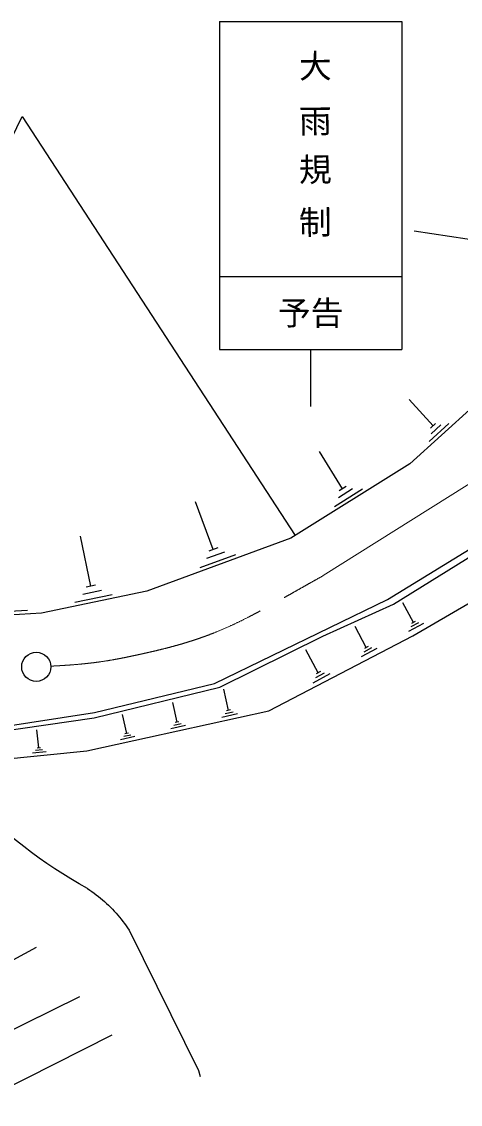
# Model space of a CAD drawing. Units: millimetres, scale not verified. Extents: x 40000 to 680000, y 20000 to 380000.
# Drawn here: x 371022 to 395104, y 285934 to 345395 of the extents above; entities that cross this region are included whole.
import ezdxf
from ezdxf.enums import TextEntityAlignment as Align

# ---------------------------------------------------------------- set-up
doc = ezdxf.new("R2010")
doc.units = ezdxf.units.MM
doc.header["$LTSCALE"] = 1000
doc.linetypes.add('CHAIN', pattern=[18.5, 12, -1.5, 3.5, -1.5])
for name, color, linetype, lineweight in [('M-BGD', 7, 'Continuous', 25), ('M-BMK', 2, 'CHAIN', 13), ('M-BMK-SRVR', 3, 'Continuous', 25), ('M-STR-STRC', 7, 'Continuous', 25)]:
    doc.layers.add(name, color=color, linetype=linetype, lineweight=lineweight)
doc.styles.add('@ＭＳ ゴシック', font='')
doc.styles.add('ＭＳ ゴシック', font='')
doc.styles.get('@ＭＳ ゴシック').set_extended_font_data('@MS Gothic')
doc.styles.get('ＭＳ ゴシック').set_extended_font_data('MS Gothic')

msp = doc.modelspace()

# ---------------------------------------------------------------- linework, layer by layer
at = {"layer": 'M-BGD'}
for p, q in [((393605, 323194), (392292, 324636)), ((395802, 324264), (392334, 321106)), ((394474, 323326), (393393, 322341)), ((393740, 323317), (393470, 323071)), ((394040, 323260), (393499, 322767)), ((391101, 313661), (405566, 322538)), ((388639, 319745), (387364, 321788)), ((391432, 313407), (405285, 321986)), ((392334, 321106), (385794, 317022)), ((389724, 319712), (388192, 318756)), ((389182, 319729), (388416, 319250)), ((388831, 319864), (388448, 319625)), ((381537, 316411), (380572, 319031)), ((374823, 314389), (374247, 317131)), ((385794, 317022), (377901, 314115)), ((381783, 316502), (381291, 316321)), ((382761, 316118), (380796, 315395)), ((382149, 316265), (381166, 315903)), ((377901, 314115), (372115, 312901)), ((375409, 314154), (374381, 313939)), ((375080, 314443), (374566, 314335)), ((375995, 313919), (373938, 313488)), ((381609, 309055), (391101, 313661)), ((387558, 311639), (391432, 313407)), ((392525, 312397), (391940, 313483)), ((392499, 311672), (395734, 313550)), ((372115, 312901), (368262, 312676)), ((371339, 313056), (369015, 312920)), ((389942, 311026), (389322, 312177)), ((393079, 312346), (392265, 311907)), ((392802, 312372), (392395, 312152)), ((392627, 312452), (392424, 312343)), ((381900, 308849), (387558, 311639)), ((384596, 307545), (392499, 311672)), ((390236, 310999), (389804, 310766)), ((390050, 311084), (389834, 310968)), ((387305, 309637), (386630, 310889)), ((390529, 310971), (389666, 310506)), ((387944, 309577), (387004, 309071)), ((387624, 309607), (387155, 309354)), ((387423, 309700), (387188, 309574)), ((375003, 307162), (381900, 308849)), ((375029, 307458), (381609, 309055)), ((382377, 307569), (382120, 308738)), ((379551, 306926), (379313, 308010)), ((368584, 306454), (375029, 307458)), ((374605, 305349), (384596, 307545)), ((382628, 307471), (382190, 307375)), ((382487, 307593), (382267, 307545)), ((368448, 306221), (375003, 307162)), ((376787, 306304), (376560, 307337)), ((379784, 306835), (379378, 306745)), ((379653, 306948), (379449, 306903)), ((382880, 307373), (382003, 307180)), ((371960, 305505), (371847, 306507)), ((376884, 306326), (376690, 306283)), ((380018, 306744), (379204, 306565)), ((377231, 306131), (376457, 305961)), ((377009, 306218), (376622, 306133)), ((368453, 304730), (374605, 305349)), ((372364, 305297), (371613, 305212)), ((372162, 305401), (371787, 305359)), ((372054, 305516), (371866, 305494)), ((376920, 295501), (380730, 287796)), ((365659, 291268), (371840, 294570)), ((366845, 288220), (374211, 291860)), ((368453, 285934), (375989, 289744)), ((380730, 287796), (380815, 287458))]:
    msp.add_line(p, q, dxfattribs=at)
for points in [[(374634, 297787), (374179, 298045), (373729, 298312), (373284, 298587), (372845, 298871), (372410, 299163), (371982, 299462), (371559, 299770), (371142, 300086), (370731, 300410), (370326, 300741), (369927, 301080), (369535, 301426), (369149, 301780), (368770, 302140), (368398, 302508), (368033, 302883), (367676, 303265), (367325, 303653), (366982, 304048), (366646, 304449)], [(374634, 297787), (374757, 297705), (374879, 297621), (374999, 297534), (375117, 297445), (375234, 297354), (375349, 297261), (375462, 297166), (375573, 297068), (375683, 296968), (375790, 296867), (375896, 296763), (376000, 296657), (376101, 296550), (376201, 296440), (376299, 296329), (376394, 296216), (376487, 296101), (376578, 295984), (376667, 295866), (376754, 295746), (376838, 295624), (376920, 295501)]]:
    msp.add_lwpolyline(points, dxfattribs=at)
at = {"layer": 'M-BMK'}
msp.add_line((387582, 314973), (403376, 324928), dxfattribs=at)
msp.add_open_spline([(372619, 309999), (374927, 310115), (376002, 310296), (378216, 310807), (382117, 311708), (383575, 312735), (387582, 314973)], degree=3, knots=[0, 0, 0, 0, 1, 1, 1, 2, 2, 2, 2], dxfattribs=at)
at = {"layer": 'M-BMK-SRVR'}
msp.add_lwpolyline([(357841, 312973), (371043, 340178), (386028, 317169)], dxfattribs=at)
msp.add_circle((371824, 309963), 800, dxfattribs=at)
at = {"layer": 'M-STR-STRC'}
for p, q in [((381887, 345395), (391887, 345395)), ((381887, 345395), (381887, 327395)), ((391887, 345395), (391887, 327395)), ((392563, 333916), (404350, 332130)), ((381887, 331395), (391887, 331395)), ((381887, 327395), (391887, 327395)), ((386887, 327395), (386887, 324252))]:
    msp.add_line(p, q, dxfattribs=at)

# ---------------------------------------------------------------- texts
at = {"layer": 'M-STR-STRC', "style": '@ＭＳ ゴシック'}
for s, p in [('大', (387117, 342981)), ('雨', (387117, 339962)), ('規', (387117, 337294)), ('制', (387117, 334404))]:
    msp.add_text(s, height=1320, rotation=270.639, dxfattribs=at).set_placement(p, align=Align.MIDDLE_CENTER)
at = {"layer": 'M-STR-STRC', "style": 'ＭＳ ゴシック'}
msp.add_text('予告', height=1320, dxfattribs=at).set_placement((386887, 329395), align=Align.MIDDLE_CENTER)

doc.saveas('drawing.dxf')
